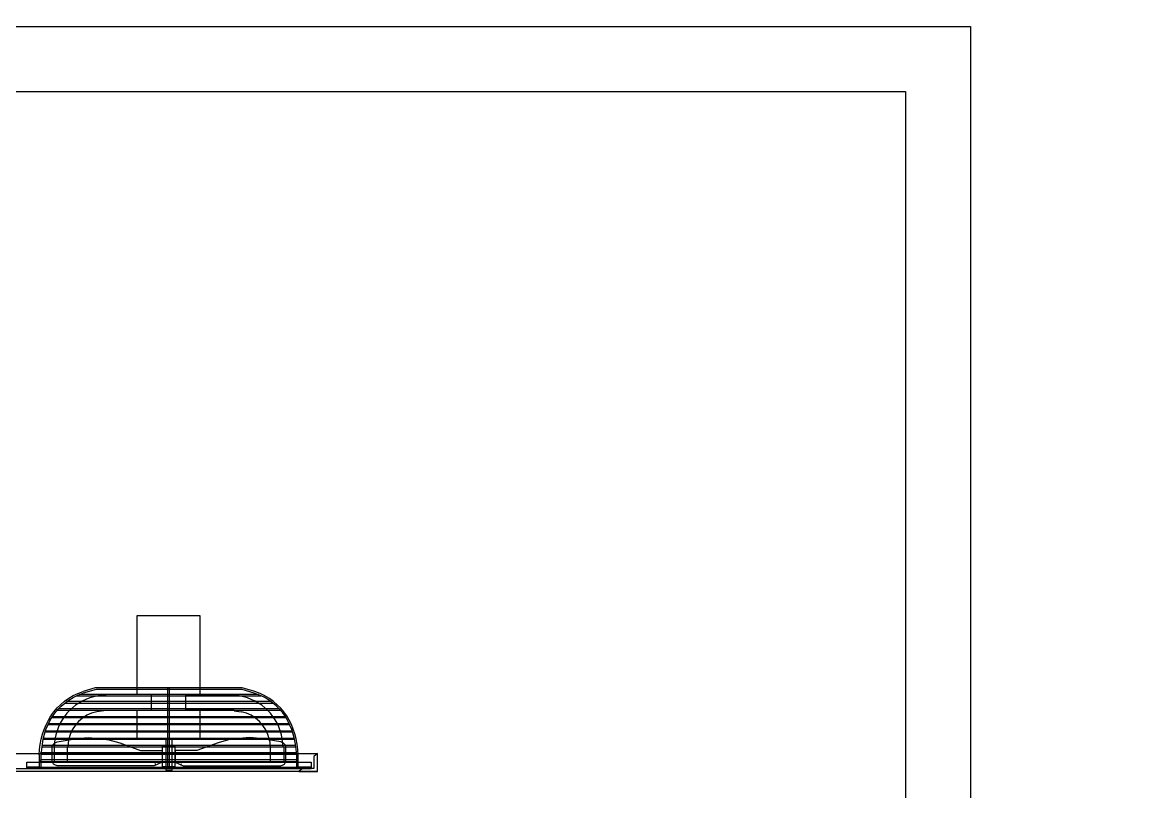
# Model space of a CAD drawing. Header units: metres. Extents: x 528964 to 529320, y 2673702 to 2674119.
# Drawn here: x 529133.818 to 529135.99, y 2673948.183 to 2673949.66 of the extents above; entities that cross this region are included whole.
import ezdxf

# ---------------------------------------------------------------- set-up
doc = ezdxf.new("R2010")
doc.units = ezdxf.units.M
doc.layers.add('300mm Hume Pipe', color=74, linetype='Continuous')
doc.layers.add('IDT', color=7, linetype='Continuous')

# ---------------------------------------------------------------- blocks, each defined once
blk = doc.blocks.new('IDT')
at = {"layer": 'IDT', "color": 0}
for p, q in [((12.6025, 7.0104), (12.6025, 16.8104)), ((12.7275, 7.1354), (12.7275, 16.6854)), ((19.4275, 7.1354), (12.7275, 7.1354)), ((19.5525, 7.0104), (12.6025, 7.0104))]:
    blk.add_line(p, q, dxfattribs=at)
at = {"layer": 'IDT', "color": 0, "lineweight": 25}
for p, q in [((13.8579, 8.4417), (15.0142, 8.4417)), ((13.8939, 8.4417), (13.8579, 8.4417)), ((13.8579, 8.4417), (13.8579, 8.4072)), ((13.8648, 8.4127), (13.8648, 8.4362)), ((13.8648, 8.4362), (13.887, 8.4362)), ((14.4167, 8.4362), (13.8704, 8.4362)), ((13.8704, 8.4362), (13.8704, 8.4334)), ((13.8704, 8.4334), (13.8704, 8.4362)), ((13.8704, 8.4362), (13.898, 8.4362)), ((13.8704, 8.4362), (14.4167, 8.4362)), ((13.8704, 8.4237), (13.8704, 8.4362)), ((13.8704, 8.4334), (13.8953, 8.4334)), ((14.4167, 8.4334), (13.8704, 8.4334)), ((13.887, 8.4362), (13.8939, 8.4417)), ((14.9852, 8.4362), (13.887, 8.4362)), ((13.8953, 8.4334), (13.8953, 8.4099)), ((13.898, 8.4334), (13.898, 8.4099)), ((13.9243, 8.4293), (13.9216, 8.4279)), ((13.9285, 8.4307), (13.9243, 8.4293)), ((14.1166, 8.4307), (13.9285, 8.4307)), ((14.1318, 8.4237), (14.1166, 8.4307)), ((14.1567, 8.432), (14.1318, 8.432)), ((14.1318, 8.432), (14.1318, 8.3933)), ((14.1498, 8.439), (14.1373, 8.439)), ((14.1373, 8.439), (14.1373, 8.3795)), ((14.1429, 8.4334), (14.1429, 8.2813)), ((14.1456, 8.4334), (14.1456, 8.2813)), ((14.1498, 8.3795), (14.1498, 8.439)), ((14.1567, 8.3933), (14.1567, 8.432)), ((14.1567, 8.4237), (14.1719, 8.4307)), ((14.1719, 8.4307), (14.3586, 8.4307)), ((14.3586, 8.4307), (14.3628, 8.4293)), ((14.3628, 8.4293), (14.3655, 8.4279)), ((14.3891, 8.4362), (14.4167, 8.4362)), ((14.3891, 8.4334), (14.3891, 8.4099)), ((14.3932, 8.4099), (14.3932, 8.4334)), ((14.3932, 8.4334), (14.4167, 8.4334)), ((14.4167, 8.4334), (14.4167, 8.4362)), ((14.4167, 8.4362), (14.4167, 8.4334)), ((14.4167, 8.4362), (14.4167, 8.4237)), ((13.8579, 8.4072), (13.8648, 8.4127)), ((15.0502, 8.4072), (13.8579, 8.4072)), ((14.4167, 8.4237), (13.8704, 8.4237)), ((14.3904, 8.4224), (13.898, 8.4224)), ((13.898, 8.4224), (13.898, 8.4196)), ((13.898, 8.4196), (14.3904, 8.4196)), ((14.3904, 8.4085), (13.898, 8.4085)), ((13.898, 8.4085), (13.898, 8.4058)), ((13.9202, 8.4251), (13.9188, 8.421)), ((13.9188, 8.421), (13.9188, 8.3961)), ((13.9216, 8.4279), (13.9202, 8.4251)), ((13.9229, 8.3947), (13.9229, 8.4237)), ((13.9492, 8.3947), (13.9492, 8.4237)), ((14.1193, 8.4279), (14.1207, 8.4279)), ((14.1318, 8.4016), (14.1318, 8.4237)), ((14.1567, 8.4016), (14.1567, 8.4237)), ((14.1691, 8.4279), (14.1705, 8.4279)), ((14.3393, 8.3947), (14.3393, 8.4237)), ((14.3642, 8.3947), (14.3642, 8.4237)), ((14.3655, 8.4279), (14.3669, 8.4251)), ((14.3669, 8.4251), (14.3683, 8.421)), ((14.3683, 8.421), (14.3683, 8.3961)), ((14.3904, 8.4196), (14.3904, 8.4224)), ((14.3904, 8.4058), (14.3904, 8.4085)), ((13.898, 8.4058), (14.3904, 8.4058)), ((14.3877, 8.3947), (13.8994, 8.3947)), ((13.8994, 8.3919), (14.3877, 8.3919)), ((13.9188, 8.3961), (13.9188, 8.3919)), ((13.9188, 8.3919), (13.9243, 8.3864)), ((13.9243, 8.3947), (13.9257, 8.3795)), ((13.9243, 8.3864), (13.9285, 8.385)), ((13.9285, 8.385), (13.9686, 8.3781)), ((13.9506, 8.3809), (13.9492, 8.3947)), ((14.0294, 8.3809), (14.0488, 8.3864)), ((14.0488, 8.3864), (14.0903, 8.4016)), ((14.0903, 8.4016), (14.1318, 8.4016)), ((14.1318, 8.3933), (14.1567, 8.3933)), ((14.1982, 8.4016), (14.1567, 8.4016)), ((14.2383, 8.3864), (14.1982, 8.4016)), ((14.259, 8.3809), (14.2383, 8.3864)), ((14.3586, 8.385), (14.3199, 8.3781)), ((14.3365, 8.3809), (14.3379, 8.3947)), ((14.3628, 8.3864), (14.3586, 8.385)), ((14.3628, 8.3795), (14.3642, 8.3947)), ((14.3683, 8.3919), (14.3628, 8.3864)), ((14.3683, 8.3961), (14.3683, 8.3919)), ((14.3863, 8.3795), (13.9022, 8.3795)), ((13.9022, 8.3781), (14.3849, 8.3781)), ((14.3821, 8.3657), (13.9063, 8.3657)), ((13.9063, 8.3643), (14.3808, 8.3643)), ((13.9686, 8.3781), (13.9879, 8.3767)), ((13.9879, 8.3767), (14.0087, 8.3781)), ((14.0087, 8.3781), (14.0294, 8.3809)), ((14.2051, 8.3795), (14.0834, 8.3795)), ((14.0834, 8.3795), (14.0834, 8.3242)), ((14.1373, 8.3795), (14.1498, 8.3795)), ((14.2051, 8.3242), (14.2051, 8.3795)), ((14.2784, 8.3781), (14.259, 8.3809)), ((14.2992, 8.3767), (14.2784, 8.3781)), ((14.3199, 8.3781), (14.2992, 8.3767)), ((14.3766, 8.3518), (13.9119, 8.3518)), ((13.9119, 8.3504), (14.3752, 8.3504)), ((14.3683, 8.338), (13.9188, 8.338)), ((13.9202, 8.3366), (14.3669, 8.3366)), ((14.3586, 8.3242), (13.9299, 8.3242)), ((13.9312, 8.3214), (14.3559, 8.3214)), ((14.0184, 8.3255), (14.0045, 8.3269)), ((14.0184, 8.3242), (14.111, 8.3242)), ((14.111, 8.3242), (14.111, 8.2937)), ((14.2687, 8.3242), (14.1774, 8.3242)), ((14.1774, 8.3242), (14.1774, 8.2937)), ((14.2687, 8.3255), (14.2826, 8.3269)), ((14.3434, 8.3103), (13.9437, 8.3103)), ((13.9464, 8.3076), (14.3406, 8.3076)), ((14.3213, 8.2965), (13.9672, 8.2965)), ((13.9713, 8.2937), (14.3157, 8.2937)), ((13.9783, 8.2882), (14.0032, 8.2813)), ((13.9796, 8.291), (14.0032, 8.2841)), ((14.0032, 8.2841), (14.2839, 8.2841)), ((14.0032, 8.2813), (14.2853, 8.2813)), ((14.0087, 8.2965), (14.0239, 8.2951)), ((14.111, 8.2937), (14.0239, 8.2937)), ((14.0834, 8.2937), (14.0834, 8.143)), ((14.1774, 8.2937), (14.2646, 8.2937)), ((14.2051, 8.143), (14.2051, 8.2937)), ((14.2646, 8.2951), (14.2798, 8.2965)), ((14.2839, 8.2841), (14.3088, 8.291)), ((14.2853, 8.2813), (14.3088, 8.2882)), ((14.0834, 8.143), (14.2051, 8.143))]:
    blk.add_line(p, q, dxfattribs=at)
for centre, start, end in [((14.0184, 8.3947), 191.5341, 258.4659), ((14.2687, 8.3947), 281.5341, 348.4659)]:
    blk.add_arc(centre, 0.0692, start, end, dxfattribs=at)
for points in [[(13.8953, 8.4099), (13.8981, 8.3532), (13.9234, 8.3072), (13.9783, 8.2882)], [(13.898, 8.4099), (13.902, 8.3534), (13.9249, 8.3101), (13.9796, 8.291)], [(14.3891, 8.4099), (14.3863, 8.3527), (14.3625, 8.3116), (14.3088, 8.291)], [(14.3932, 8.4099), (14.3918, 8.3557), (14.3621, 8.3048), (14.3088, 8.2882)], [(13.9257, 8.3795), (13.9337, 8.3353), (13.9645, 8.3045), (14.0087, 8.2965)], [(14.2798, 8.2965), (14.324, 8.3045), (14.3548, 8.3353), (14.3628, 8.3795)]]:
    blk.add_open_spline(points, degree=3, dxfattribs=at)

msp = doc.modelspace()

# ---------------------------------------------------------------- hatches: boundary and pattern name
at = {"layer": '300mm Hume Pipe'}
h = msp.add_hatch(dxfattribs=at)
h.set_pattern_fill('ANSI37', color=74, scale=0.1)
h.set_pattern_definition([(45, (-819.6, 300), (-0.224506403027, 0.224506403027), []), (135, (-819.6, 300), (-0.224506403027, -0.224506403027), [])])
edge = h.paths.add_edge_path(flags=17)
edge.add_line((529158.6221, 2673955.0829), (529117.9503, 2673955.0829))
edge.add_arc((529117.9503, 2673954.1829), 0.9, 90, 180)
edge.add_line((529117.0503, 2673954.1829), (529117.0503, 2673948.2028))
edge.add_line((529117.0503, 2673948.2028), (529116.7503, 2673948.2028))
edge.add_line((529116.7503, 2673948.2028), (529116.7503, 2673954.4829))
edge.add_arc((529117.6503, 2673954.4829), 0.9, 90, 180, ccw=False)
edge.add_line((529117.6503, 2673955.3829), (529158.6221, 2673955.3829))
edge.add_line((529158.6221, 2673955.3829), (529158.6221, 2673955.0829))
edge = h.paths.add_edge_path()
edge.add_line((529158.6221, 2673955.7829), (529158.6221, 2673955.4829))
edge.add_line((529158.6221, 2673955.4829), (529117.5662, 2673955.4829))
edge.add_arc((529117.5662, 2673954.5829), 0.9, 90, 180)
edge.add_line((529116.6662, 2673954.5829), (529116.6662, 2673948.2028))
edge.add_line((529116.6662, 2673948.2028), (529116.3662, 2673948.2028))
edge.add_line((529116.3662, 2673948.2028), (529116.3662, 2673954.8829))
edge.add_arc((529117.2662, 2673954.8829), 0.9, 90, 180, ccw=False)
edge.add_line((529117.2662, 2673955.7829), (529158.6221, 2673955.7829))

# ---------------------------------------------------------------- block references
at = {"layer": 'IDT', "color": 8, "rotation": 180}
msp.add_blockref('IDT', (529148.2433, 2673956.663), dxfattribs=at)

doc.saveas('drawing.dxf')
